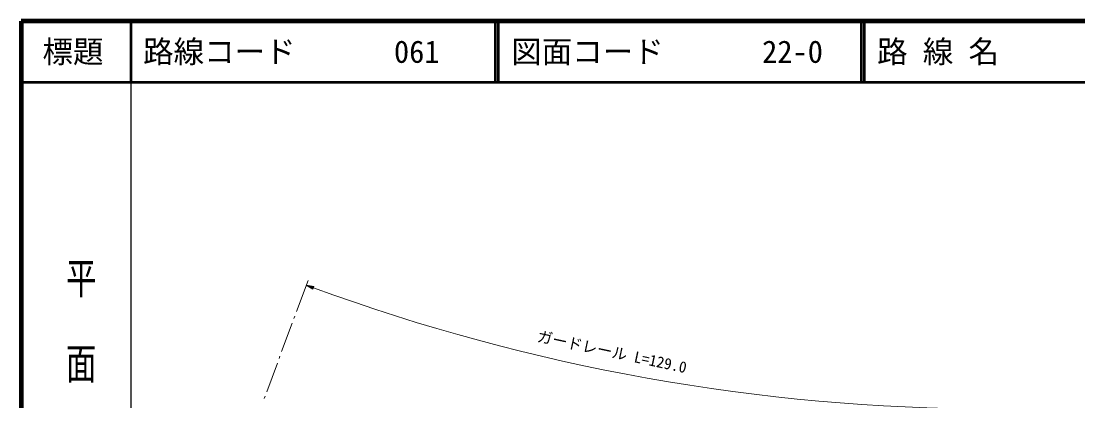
# Model space of a CAD drawing. Units: millimetres, scale not verified. Extents: x 40000 to 680000, y 20000 to 380000.
# Drawn here: x 40000 to 213304, y 317775 to 380000 of the extents above; entities that cross this region are included whole.
import ezdxf
from ezdxf.enums import TextEntityAlignment as Align

# ---------------------------------------------------------------- set-up
doc = ezdxf.new("R2010")
doc.units = ezdxf.units.MM
doc.header["$LTSCALE"] = 1000
for name, color, linetype, lineweight in [('M-BGD-HTXT', 7, 'Continuous', 13), ('M-STR-HTXT', 7, 'Continuous', 13), ('M-TTL', 2, 'Continuous', 140), ('M-TTL-BAND', 7, 'Continuous', 25), ('M-TTL-LINE', 7, 'Continuous', 50)]:
    doc.layers.add(name, color=color, linetype=linetype, lineweight=lineweight)
doc.layers.add('M-TTL-TXT', color=7, linetype='Continuous')
doc.styles.add('@ＭＳ ゴシック', font='')
doc.styles.add('ＭＳ ゴシック', font='')
doc.styles.get('@ＭＳ ゴシック').set_extended_font_data('@MS Gothic')
doc.styles.get('ＭＳ ゴシック').set_extended_font_data('MS Gothic')

msp = doc.modelspace()

# ---------------------------------------------------------------- linework, layer by layer
at = {"layer": 'M-BGD-HTXT'}
for p, q in [((85160, 332399), (87062, 337523)), ((84743, 331274), (84882, 331649)), ((82724, 325837), (84464, 330524)), ((82307, 324712), (82446, 325087)), ((80288, 319275), (82028, 323962)), ((79871, 318150), (80010, 318525))]:
    msp.add_line(p, q, dxfattribs=at)
at = {"layer": 'M-STR-HTXT'}
for p, q in [((86768, 336730), (87853, 336061)), ((86768, 336730), (88027, 336530)), ((86768, 336730), (87940, 336295)), ((87923, 336249), (86985, 336596)), ((87957, 336342), (87020, 336690)), ((87202, 336463), (87905, 336202)), ((87272, 336650), (87975, 336389)), ((87888, 336155), (87419, 336329)), ((87992, 336436), (87523, 336610)), ((87775, 336570), (88009, 336483)), ((87853, 336061), (88027, 336530)), ((87636, 336195), (87870, 336108))]:
    msp.add_line(p, q, dxfattribs=at)
for centre, radius, start, end in [((217193, 938093), 622152, 268.71018, 286.33609), ((199772, 641334), 324890, 249.86625, 269.89718)]:
    msp.add_arc(centre, radius, start, end, dxfattribs=at)
at = {"layer": 'M-TTL'}
for p, q in [((40000, 380000), (40000, 20000)), ((680000, 380000), (40000, 380000))]:
    msp.add_line(p, q, dxfattribs=at)
at = {"layer": 'M-TTL-BAND'}
msp.add_line((58000, 370000), (58000, 20000), dxfattribs=at)
at = {"layer": 'M-TTL-LINE'}
for p, q in [((58000, 380000), (58000, 370000)), ((117750, 380000), (117750, 370000)), ((118250, 380000), (118250, 370000)), ((177750, 380000), (177750, 370000)), ((178250, 380000), (178250, 370000)), ((40000, 370000), (680000, 370000))]:
    msp.add_line(p, q, dxfattribs=at)

# ---------------------------------------------------------------- texts
at = {"layer": 'M-STR-HTXT', "style": 'ＭＳ ゴシック'}
msp.add_text('ガードレール L=129.0', height=1833, rotation=347.935, dxfattribs=at).set_placement((136603, 324378), align=Align.BOTTOM_CENTER)
at = {"layer": 'M-TTL-BAND', "style": '@ＭＳ ゴシック', "width": 1.4}
msp.add_text('平  面  図', height=3666, rotation=270, dxfattribs=at).set_placement((49777, 306475), align=Align.MIDDLE_RIGHT)
at = {"layer": 'M-TTL-TXT', "style": 'ＭＳ ゴシック'}
msp.add_text('標題', height=3666, dxfattribs=at).set_placement((48500, 375000), align=Align.MIDDLE_CENTER)
for s, p in [('路線コード', (60000, 375000)), ('061', (101142, 375000)), ('図面コード', (120380, 375000)), ('22-0', (161521, 375000)), ('路 線 名', (180380, 375000))]:
    msp.add_text(s, height=3666, dxfattribs=at).set_placement(p, align=Align.MIDDLE_LEFT)

doc.saveas('drawing.dxf')
